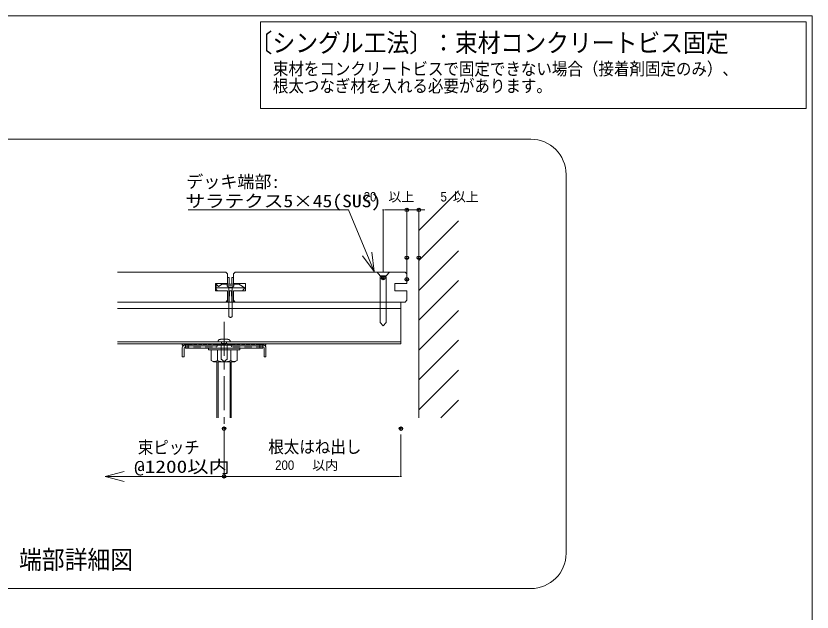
# Model space of a CAD drawing. Units: millimetres, scale not verified. Extents: x -12715 to 12220, y -3398 to 4210.
# Drawn here: x -347 to 319, y 3097 to 3596 of the extents above; entities that cross this region are included whole.
import ezdxf
from ezdxf.enums import TextEntityAlignment as Align

# ---------------------------------------------------------------- set-up
doc = ezdxf.new("R2010")
doc.units = ezdxf.units.MM
doc.header["$LTSCALE"] = 5.7
doc.header["$PDMODE"] = 32
doc.header["$PDSIZE"] = 2.85
doc.linetypes.add('CHAIN1', pattern=[8, 5, -1, 1, -1])
doc.linetypes.add('DASHED1', pattern=[1.8, 1.2, -0.6])
for name, color, linetype, lineweight in [('0-0_図枠', 7, 'Continuous', 9), ('0-1_デッキ', 7, 'Continuous', 9), ('0-2_文字', 4, 'Continuous', 9), ('0-3_寸法', 7, 'Continuous', 9), ('0-4_一般', 4, 'Continuous', 9), ('0-5_根太', 4, 'Continuous', 9), ('0-6_ビス', 2, 'Continuous', 9), ('0-7_0', 7, 'Continuous', 9), ('0-A_WQCS', 4, 'Continuous', 9), ('0-B_束', 4, 'Continuous', 9)]:
    doc.layers.add(name, color=color, linetype=linetype, lineweight=lineweight)
doc.layers.add('0-8_DEFPOINTS', color=7, linetype='Continuous')
doc.styles.add('Osaka', font='')
doc.styles.add('ＭＳ ゴシック', font='')
doc.styles.get('Osaka').set_extended_font_data('Osaka')
doc.styles.get('ＭＳ ゴシック').set_extended_font_data('MS Gothic')

# ---------------------------------------------------------------- blocks, each defined once
blk = doc.blocks.new('グループ-16-1')
at = {"layer": '0-6_ビス', "color": 4}
for p, q in [((-12375.4, 18332.3), (-12375.4, 18296.3)), ((-12203.1, 18296.3), (-12203.1, 18332.3))]:
    blk.add_line(p, q, dxfattribs=at)
for points in [[(-12389.2, 18332.3), (-12497.2, 18453.8), (-12081.2, 18453.8), (-12189.2, 18332.3)], [(-12389.2, 18296.3), (-12389.2, 16766.3), (-12289.2, 16653.8), (-12189.2, 16766.3), (-12189.2, 18296.3)]]:
    blk.add_lwpolyline(points, close=True, dxfattribs=at)
blk = doc.blocks.new('_DOT')
at = {"layer": '0-7_0'}
for p, q in [((-20, 0), (-40, 0)), ((-10, 0), (10, 0))]:
    blk.add_line(p, q, dxfattribs=at)
blk = doc.blocks.new('グループ-202-1')
at = {"layer": '0-4_一般'}
for p, q in [((-9772.6, 21171.4), (-11099.7, 19844.2)), ((-9772.6, 20171.4), (-11099.7, 18844.2)), ((-9772.6, 19171.4), (-11099.7, 17844.2)), ((-9772.6, 18171.4), (-11099.7, 16844.2)), ((-9772.6, 17171.4), (-11099.7, 15844.2)), ((-9772.6, 16171.4), (-11099.7, 14844.2)), ((-9772.6, 15171.4), (-11099.7, 13844.2)), ((-9772.6, 14171.4), (-10367.9, 13576))]:
    blk.add_line(p, q, dxfattribs=at)
blk = doc.blocks.new('グループ-129-1')
at = {"layer": '0-6_ビス'}
for p, q in [((-84.8, 237.4), (-84.8, 181.4)), ((84.8, 181.4), (84.8, 237.4))]:
    blk.add_line(p, q, dxfattribs=at)
for points in [[(-200, 237.4), (-200, 238.3), (-200, 239.3), (-200, 240.3), (-200, 241.2), (-200, 242.2), (-200, 243.1), (-200, 244.1), (-200, 245.1), (-200, 246), (-200, 247), (-200, 248), (-200, 248.9), (-200, 249.9), (-200, 250.9), (-200, 251.8), (-200, 252.8), (-200, 253.7), (-200, 254.7), (-200, 255.7), (-200, 256.6), (-200, 257.6), (-199.9, 260.8), (-199.6, 264.9), (-199, 269.1), (-198.1, 273.2), (-196.9, 277.4), (-195.5, 281.5), (-193.7, 285.6), (-191.6, 289.5), (-189.2, 293.4), (-186.6, 297.1), (-183.7, 300.5), (-180.5, 303.8), (-177.2, 306.9), (-173.6, 309.6), (-169.9, 312.1), (-166.1, 314.3), (-162.1, 316.3), (-158.1, 317.9)], [(-158.1, 317.9), (-154.1, 319.2), (-150.1, 320.3), (-146.1, 321), (-143.1, 321.5), (-141, 321.7), (-138.9, 322), (-136.9, 322.3), (-134.8, 322.5), (-132.7, 322.8), (-130.6, 323), (-128.6, 323.3), (-126.5, 323.6), (-124.4, 323.8), (-122.3, 324.1), (-120.2, 324.4), (-118.2, 324.6), (-116.1, 324.9), (-114, 325.2), (-111.9, 325.4), (-109.9, 325.7), (-107.8, 326), (-105.7, 326.2), (-103.6, 326.5), (-101.6, 326.8), (-97.6, 327.3), (-88.2, 328.4), (-78.8, 329.4), (-69.4, 330.3), (-60, 331.1), (-50.6, 331.7), (-41.2, 332.3), (-31.8, 332.7), (-22.4, 333), (-12.9, 333.3), (-3.5, 333.4), (5.9, 333.3), (15.3, 333.2), (24.7, 333), (34.1, 332.6)], [(34.1, 332.6), (43.5, 332.2), (52.9, 331.6), (62.4, 330.9), (71.8, 330.1), (81.2, 329.2), (90.6, 328.1), (100, 327), (102.1, 326.7), (104.2, 326.4), (106.2, 326.2), (108.3, 325.9), (110.4, 325.6), (112.5, 325.4), (114.5, 325.1), (116.6, 324.8), (118.7, 324.6), (120.8, 324.3), (122.8, 324), (124.9, 323.8), (127, 323.5), (129.1, 323.2), (131.1, 323), (133.2, 322.7), (135.3, 322.4), (137.4, 322.2), (139.5, 321.9), (141.5, 321.7), (143.6, 321.4), (147.1, 320.9), (151.1, 320), (155.1, 318.9), (159.1, 317.5), (163.1, 315.8), (167, 313.8), (170.8, 311.5), (174.5, 309), (178, 306.1), (181.3, 303), (184.4, 299.7)], [(184.4, 299.7), (187.3, 296.2), (189.8, 292.4), (192.1, 288.6), (194.2, 284.6), (195.9, 280.5), (197.3, 276.3), (198.4, 272.2), (199.2, 268), (199.7, 263.9), (200, 259.8), (200, 257.4), (200, 256.4), (200, 255.4), (200, 254.5), (200, 253.5), (200, 252.5), (200, 251.6), (200, 250.6), (200, 249.6), (200, 248.7), (200, 247.7), (200, 246.8), (200, 245.8), (200, 244.8), (200, 243.9), (200, 242.9), (200, 241.9), (200, 241), (200, 240), (200, 239.1), (200, 238.1), (195.3, 237.4), (176.5, 237.4), (157.6, 237.4), (138.8, 237.4), (120, 237.4), (101.2, 237.4), (82.4, 237.4), (63.5, 237.4)], [(63.5, 237.4), (44.7, 237.4), (25.9, 237.4), (7.1, 237.4), (-11.8, 237.4), (-30.6, 237.4), (-49.4, 237.4), (-68.2, 237.4), (-87.1, 237.4), (-105.9, 237.4), (-124.7, 237.4), (-143.5, 237.4), (-162.4, 237.4), (-181.2, 237.4), (-200, 237.4), (-200, 237.4)]]:
    blk.add_lwpolyline(points, dxfattribs=at)
blk.add_lwpolyline([(-100, 181.4), (-100, -336.4), (0, -418.6), (100, -336.4), (100, 181.4)], close=True, dxfattribs=at)
blk = doc.blocks.new('ナベテクス4x16')
at = {"layer": '0-6_ビス'}
blk.add_blockref('グループ-129-1', (0, 0), dxfattribs=at)
blk = doc.blocks.new('グループ-325-1')
at = {"layer": '0-A_WQCS'}
for p, q in [((-96.4, 658.2), (-99.7, 469.1)), ((-40, 670), (-84.4, 670)), ((-40, 670), (-40, 658.4)), ((-40, 658.4), (-40, 469.3)), ((40, 658.4), (40, 670)), ((84.4, 670), (40, 670)), ((40, 469.3), (40, 658.4)), ((99.7, 469.1), (96.4, 658.2)), ((480, 330), (-480, 330)), ((-280, 450), (280, 450)), ((400, 230), (480, 330)), ((-100, 211.1), (-100, -138)), ((-33.7, 210.7), (-39.8, -138.4)), ((39.8, -138.4), (33.7, 210.7)), ((100, -138), (100, 211.1)), ((-88, -150), (-40, -150)), ((-39.8, -138.4), (-40, -150)), ((40, -150), (39.8, -138.4)), ((40, -150), (88, -150))]:
    blk.add_line(p, q, dxfattribs=at)
blk.add_lwpolyline([(-480, 450), (-400, 370), (-280, 450), (-99.7, 470), (-96.4, 658.2), (-84.4, 670), (-40, 670), (-40, 450), (40, 450), (40, 670), (84.4, 670), (96.4, 658.2), (99.7, 470), (280, 450), (480, 330), (397.8, 230), (100, 230), (100, -138), (88, -150), (40, -150), (33.4, 230), (-33.4, 230), (-40, -150), (-88, -150), (-100, -138), (-100, 230), (-440, 230), (-480, 270)], close=True, dxfattribs=at)
for centre, start, end in [((-84.4, 658), 90, 179), ((84.4, 658), 1, 90), ((-88, -138), 180, 270), ((88, -138), 270, 0)]:
    blk.add_arc(centre, 12, start, end, dxfattribs=at)
blk = doc.blocks.new('グループ-326-1')
at = {"layer": '0-A_WQCS'}
for p, q in [((110, 390), (-110, 390)), ((-110, 390), (-79.9, 359.8)), ((56.4, 336.4), (-56.4, 336.4)), ((-56.4, 303.3), (-56.4, -634)), ((56.4, 303.3), (56.4, -634)), ((110, 390), (79.8, 359.8)), ((110, 450), (110, 390)), ((-56.4, -634), (-7.3, -668.4)), ((-7.3, -668.4), (0, -670))]:
    blk.add_line(p, q, dxfattribs=at)
for points in [[(110, 450), (-110, 450), (-110, 390)], [(0, -670), (7.2, -668.4), (56.4, -634)]]:
    blk.add_lwpolyline(points, dxfattribs=at)
for centre, start, end in [((-136.4, 303.3), 0, 45), ((136.4, 303.3), 135, 180)]:
    blk.add_arc(centre, 80, start, end, dxfattribs=at)
blk = doc.blocks.new('グループ-327-1')
at = {"layer": '0-A_WQCS'}
for name in ['グループ-325-1', 'グループ-326-1']:
    blk.add_blockref(name, (0, 0), dxfattribs=at)
blk = doc.blocks.new('WQCS2016断')
at = {"layer": '0-A_WQCS'}
blk.add_blockref('グループ-327-1', (0, 0), dxfattribs=at)
blk = doc.blocks.new('グループ-362-1')
at = {"layer": '0-B_束'}
for p, q in [((-17852.7, 15449.9), (-17852.7, 13576)), ((-17812.7, 15449.9), (-17812.7, 13576)), ((-17412.7, 15449.9), (-17412.7, 13576)), ((-17372.7, 15449.9), (-17372.7, 13576))]:
    blk.add_line(p, q, dxfattribs=at)
blk = doc.blocks.new('グループ-363-1')
at = {"layer": '0-B_束'}
for p, q in [((-18132.7, 15849.9), (-18132.7, 15903.9)), ((-17092.7, 15849.9), (-18132.7, 15849.9)), ((-18051.5, 15849.9), (-18051.5, 15495.3)), ((-17173.9, 15849.9), (-18051.5, 15849.9)), ((-17832.1, 15849.9), (-17832.1, 15495.3)), ((-17393.3, 15849.9), (-17393.3, 15495.3)), ((-17173.9, 15849.9), (-17173.9, 15495.3)), ((-17092.7, 15903.9), (-17092.7, 15849.9)), ((-18051.5, 15495.3), (-17972.7, 15449.9)), ((-17252.7, 15449.9), (-17972.7, 15449.9)), ((-17173.9, 15495.3), (-17252.7, 15449.9))]:
    blk.add_line(p, q, dxfattribs=at)
for centre, radius, start, end in [((-17941.8, 15685.3), 219.4, 240.00001, 299.99999), ((-17612.7, 16001.7), 551.8, 246.57346, 293.42654), ((-17283.6, 15685.3), 219.4, 240.00001, 299.99999)]:
    blk.add_arc(centre, radius, start, end, dxfattribs=at)
blk = doc.blocks.new('グループ-364-1')
at = {"layer": '0-B_束'}
for p, q in [((-19012.7, 16041.9), (-19012.7, 16013.9)), ((-18998.7, 16041.9), (-19012.7, 16041.9)), ((-19012.7, 16013.9), (-16212.7, 16013.9)), ((-18986.7, 16053.9), (-18958.7, 16053.9)), ((-18946.7, 16041.9), (-18838.7, 16041.9)), ((-18902.8, 16013.9), (-18902.8, 15903.9)), ((-18826.7, 16053.9), (-18798.7, 16053.9)), ((-18812.7, 15903.9), (-18812.7, 16053.9)), ((-18786.7, 16041.9), (-18678.7, 16041.9)), ((-18666.7, 16053.9), (-18638.7, 16053.9)), ((-18626.7, 16041.9), (-18518.7, 16041.9)), ((-18506.7, 16053.9), (-18478.7, 16053.9)), ((-18466.7, 16041.9), (-18358.7, 16041.9)), ((-18346.7, 16053.9), (-18318.7, 16053.9)), ((-18306.7, 16041.9), (-18198.7, 16041.9)), ((-18186.7, 16053.9), (-18158.7, 16053.9)), ((-18146.7, 16041.9), (-18038.7, 16041.9)), ((-18026.7, 16053.9), (-17998.7, 16053.9)), ((-17986.7, 16041.9), (-17878.7, 16041.9)), ((-17866.7, 16053.9), (-17838.7, 16053.9)), ((-17826.7, 16041.9), (-17718.7, 16041.9)), ((-17706.7, 16053.9), (-17678.7, 16053.9)), ((-17666.7, 16041.9), (-17612.7, 16041.9)), ((-17558.7, 16041.9), (-17612.7, 16041.9)), ((-17518.7, 16053.9), (-17546.7, 16053.9)), ((-17398.7, 16041.9), (-17506.7, 16041.9)), ((-17358.7, 16053.9), (-17386.7, 16053.9)), ((-17238.7, 16041.9), (-17346.7, 16041.9)), ((-17198.7, 16053.9), (-17226.7, 16053.9)), ((-17078.7, 16041.9), (-17186.7, 16041.9)), ((-17038.7, 16053.9), (-17066.7, 16053.9)), ((-16918.7, 16041.9), (-17026.7, 16041.9)), ((-16878.7, 16053.9), (-16906.7, 16053.9)), ((-16758.7, 16041.9), (-16866.7, 16041.9)), ((-16718.7, 16053.9), (-16746.7, 16053.9)), ((-16598.7, 16041.9), (-16706.7, 16041.9)), ((-16558.7, 16053.9), (-16586.7, 16053.9)), ((-16438.7, 16041.9), (-16546.7, 16041.9)), ((-16398.7, 16053.9), (-16426.7, 16053.9)), ((-16412.7, 15903.9), (-16412.7, 16053.9)), ((-16278.7, 16041.9), (-16386.7, 16041.9)), ((-16322.7, 16013.9), (-16322.7, 15903.9)), ((-16238.7, 16053.9), (-16266.7, 16053.9)), ((-16226.7, 16041.9), (-16212.7, 16041.9)), ((-16224.7, 16041.9), (-16212.7, 16041.9)), ((-16212.7, 16013.9), (-16212.7, 16041.9)), ((-18902.8, 15903.9), (-16322.7, 15903.9))]:
    blk.add_line(p, q, dxfattribs=at)
for centre, start, end in [((-18998.7, 16047.9), 270, 0), ((-18986.7, 16047.9), 90, 180), ((-18958.7, 16047.9), 0, 90), ((-18946.7, 16047.9), 180, 270), ((-18838.7, 16047.9), 270, 0), ((-18826.7, 16047.9), 90, 180), ((-18798.7, 16047.9), 0, 90), ((-18786.7, 16047.9), 180, 270), ((-18678.7, 16047.9), 270, 0), ((-18666.7, 16047.9), 90, 180), ((-18638.7, 16047.9), 0, 90), ((-18626.7, 16047.9), 180, 270), ((-18518.7, 16047.9), 270, 0), ((-18506.7, 16047.9), 90, 180), ((-18478.7, 16047.9), 0, 90), ((-18466.7, 16047.9), 180, 270), ((-18358.7, 16047.9), 270, 0), ((-18346.7, 16047.9), 90, 180), ((-18318.7, 16047.9), 0, 90), ((-18306.7, 16047.9), 180, 270), ((-18198.7, 16047.9), 270, 0), ((-18186.7, 16047.9), 90, 180), ((-18158.7, 16047.9), 0, 90), ((-18146.7, 16047.9), 180, 270), ((-18038.7, 16047.9), 270, 0), ((-18026.7, 16047.9), 90, 180), ((-17998.7, 16047.9), 0, 90), ((-17986.7, 16047.9), 180, 270), ((-17878.7, 16047.9), 270, 0), ((-17866.7, 16047.9), 90, 180), ((-17838.7, 16047.9), 0, 90), ((-17826.7, 16047.9), 180, 270), ((-17718.7, 16047.9), 270, 0), ((-17706.7, 16047.9), 90, 180), ((-17678.7, 16047.9), 0, 90), ((-17666.7, 16047.9), 180, 270), ((-17558.7, 16047.9), 270, 0), ((-17546.7, 16047.9), 90, 180), ((-17518.7, 16047.9), 0, 90), ((-17506.7, 16047.9), 180, 270), ((-17398.7, 16047.9), 270, 0), ((-17386.7, 16047.9), 90, 180), ((-17358.7, 16047.9), 0, 90), ((-17346.7, 16047.9), 180, 270), ((-17238.7, 16047.9), 270, 0), ((-17226.7, 16047.9), 90, 180), ((-17198.7, 16047.9), 0, 90), ((-17186.7, 16047.9), 180, 270), ((-17078.7, 16047.9), 270, 0), ((-17066.7, 16047.9), 90, 180), ((-17038.7, 16047.9), 0, 90), ((-17026.7, 16047.9), 180, 270), ((-16918.7, 16047.9), 270, 0), ((-16906.7, 16047.9), 90, 180), ((-16878.7, 16047.9), 0, 90), ((-16866.7, 16047.9), 180, 270), ((-16758.7, 16047.9), 270, 0), ((-16746.7, 16047.9), 90, 180), ((-16718.7, 16047.9), 0, 90), ((-16706.7, 16047.9), 180, 270), ((-16598.7, 16047.9), 270, 0), ((-16586.7, 16047.9), 90, 180), ((-16558.7, 16047.9), 0, 90), ((-16546.7, 16047.9), 180, 270), ((-16438.7, 16047.9), 270, 0), ((-16426.7, 16047.9), 90, 180), ((-16398.7, 16047.9), 0, 90), ((-16386.7, 16047.9), 180, 270), ((-16278.7, 16047.9), 270, 0), ((-16266.7, 16047.9), 90, 180), ((-16238.7, 16047.9), 0, 90), ((-16226.7, 16047.9), 180, 270)]:
    blk.add_arc(centre, 6, start, end, dxfattribs=at)
blk = doc.blocks.new('グループ-365-1')
at = {"layer": '0-B_束', "color": 2, "linetype": 'DASHED1'}
for p, q in [((-17882.7, 16013.9), (-18916.7, 16013.9)), ((-17876.7, 16053.9), (-17876.7, 16019.9)), ((-17846.7, 15989.9), (-17846.7, 16053.9)), ((-18902.8, 15949.9), (-17886.7, 15949.9))]:
    blk.add_line(p, q, dxfattribs=at)
at = {"layer": '0-B_束'}
for p, q in [((-19012.7, 15917.9), (-19012.7, 15613.9)), ((-18948.7, 15613.9), (-18948.7, 15917.9)), ((-19012.7, 15613.9), (-18948.7, 15613.9))]:
    blk.add_line(p, q, dxfattribs=at)
for radius in [96, 32]:
    blk.add_arc((-18916.7, 15917.9), radius, 90, 180, dxfattribs=at)
at = {"layer": '0-B_束', "color": 2, "linetype": 'DASHED1'}
for centre, radius in [((-17886.7, 15989.9), 40), ((-17882.7, 16019.9), 6)]:
    blk.add_arc(centre, radius, 270, 0, dxfattribs=at)
blk = doc.blocks.new('グループ-366-1')
at = {"layer": '0-B_束', "color": 2, "linetype": 'DASHED1'}
for p, q in [((-17378.7, 15989.9), (-17378.7, 16053.9)), ((-17348.7, 16053.9), (-17348.7, 16019.9)), ((-17342.7, 16013.9), (-16308.7, 16013.9)), ((-16322.7, 15949.9), (-17338.7, 15949.9))]:
    blk.add_line(p, q, dxfattribs=at)
at = {"layer": '0-B_束'}
for p, q in [((-16276.7, 15613.9), (-16276.7, 15917.9)), ((-16212.7, 15917.9), (-16212.7, 15613.9)), ((-16212.7, 15613.9), (-16276.7, 15613.9))]:
    blk.add_line(p, q, dxfattribs=at)
at = {"layer": '0-B_束', "color": 2, "linetype": 'DASHED1'}
for centre, radius in [((-17338.7, 15989.9), 40), ((-17342.7, 16019.9), 6)]:
    blk.add_arc(centre, radius, 180, 270, dxfattribs=at)
at = {"layer": '0-B_束'}
for radius in [96, 32]:
    blk.add_arc((-16308.7, 15917.9), radius, 360, 90, dxfattribs=at)
blk = doc.blocks.new('グループ-367-1')
at = {"layer": '0-B_束'}
blk.add_line((-18916.7, 15949.9), (-18902.8, 15949.9), dxfattribs=at)
for name in ['グループ-364-1', 'グループ-365-1', 'グループ-366-1', 'グループ-363-1', 'グループ-362-1']:
    blk.add_blockref(name, (0, 0), dxfattribs=at)
blk = doc.blocks.new('グループ-368-1')
at = {"layer": '0-B_束'}
blk.add_blockref('グループ-367-1', (0, 0), dxfattribs=at)

msp = doc.modelspace()

# ---------------------------------------------------------------- linework, layer by layer
at = {"layer": '0-0_図枠', "color": 5}
msp.add_lwpolyline([(-1681.016, 3595.811), (318.984, 3595.811), (318.984, 2295.811), (-1681.016, 2295.811)], close=True, dxfattribs=at)
at = {"layer": '0-1_デッキ'}
msp.add_lwpolyline([(-261.794, 3381.346), (-171.408, 3381.346), (-169.908, 3379.846), (-169.908, 3371.846), (-179.908, 3371.846), (-179.908, 3365.846), (-169.908, 3365.846), (-169.908, 3357.846), (-171.408, 3356.346), (-261.794, 3356.346)], dxfattribs=at)
msp.add_lwpolyline([(-29.908, 3371.846), (-19.908, 3371.846), (-19.908, 3379.846), (-21.408, 3381.346), (-163.408, 3381.346), (-164.908, 3379.846), (-164.908, 3371.846), (-154.908, 3371.846), (-154.908, 3365.846), (-164.908, 3365.846), (-164.908, 3357.846), (-163.408, 3356.346), (-21.408, 3356.346), (-19.908, 3357.846), (-19.908, 3365.846), (-29.908, 3365.846)], close=True, dxfattribs=at)
at = {"layer": '0-2_文字'}
for q in [(-202.679, 3433.409), (-47.244, 3381.844)]:
    msp.add_line((-68.661, 3433.409), q, dxfattribs=at)
msp.add_lwpolyline([(-49.247, 3398.157), (-47.244, 3381.844), (-57.135, 3394.97)], dxfattribs=at)
at = {"layer": '0-3_寸法'}
for p, q in [((-39.645, 3381.346), (-39.645, 3433.409)), ((-37.141, 3433.409), (-22.411, 3433.409)), ((-22.411, 3433.409), (-24.915, 3433.409)), ((-19.908, 3380.31), (-19.908, 3433.409)), ((-19.908, 3398.409), (-19.908, 3433.409)), ((-19.908, 3433.409), (-9.908, 3433.409)), ((-9.908, 3398.409), (-9.908, 3433.409)), ((-7.404, 3433.409), (-4.9, 3433.409)), ((-172.732, 3245.379), (-172.732, 3210.379)), ((-24.908, 3245.379), (-24.908, 3210.379)), ((-27.411, 3210.379), (-170.228, 3210.379))]:
    msp.add_line(p, q, dxfattribs=at)
at = {"layer": '0-3_寸法', "color": 4}
msp.add_line((-172.732, 3210.379), (-272.29, 3210.379), dxfattribs=at)
at = {"layer": '0-3_寸法'}
msp.add_lwpolyline([(-142.191, 3590.811), (313.984, 3590.811), (313.984, 3518.258), (-142.191, 3518.258)], close=True, dxfattribs=at)
at = {"layer": '0-3_寸法', "color": 4}
msp.add_lwpolyline([(-256.415, 3206.126), (-272.29, 3210.379), (-256.415, 3214.633)], dxfattribs=at)
at = {"layer": '0-4_一般', "color": 7}
for p, q in [((-683.259, 3492.6), (83.791, 3492.6)), ((113.266, 3463.125), (113.266, 3145.991)), ((83.791, 3116.516), (-683.259, 3116.516))]:
    msp.add_line(p, q, dxfattribs=at)
at = {"layer": '0-4_一般', "color": 3}
msp.add_line((-9.908, 3259.401), (-9.908, 3434.6), dxfattribs=at)
at = {"layer": '0-4_一般', "linetype": 'CHAIN1'}
msp.add_line((-172.732, 3339.811), (-172.732, 3242.442), dxfattribs=at)
at = {"layer": '0-4_一般', "color": 7}
for centre, start, end in [((83.791, 3463.125), 0, 90), ((83.791, 3145.991), 270, 0)]:
    msp.add_arc(centre, 29.475, start, end, dxfattribs=at)
at = {"layer": '0-5_根太'}
for p, q in [((-261.794, 3356.346), (-24.908, 3356.346)), ((-24.908, 3356.346), (-24.908, 3321.346)), ((-261.794, 3350.846), (-24.908, 3350.846)), ((-24.908, 3322.946), (-261.794, 3322.946)), ((-261.794, 3321.346), (-24.908, 3321.346))]:
    msp.add_line(p, q, dxfattribs=at)
at = {"layer": '0-8_DEFPOINTS'}
for p in [(-19.908, 3433.409), (-9.908, 3433.409), (-19.908, 3393.409), (-9.908, 3393.409), (-39.645, 3376.346), (-19.908, 3375.31), (-172.732, 3250.379), (-24.908, 3250.379), (-172.732, 3210.379)]:
    msp.add_point(p, dxfattribs=at)

# ---------------------------------------------------------------- block references
at = {"layer": '0-3_寸法', "xscale": 0.06259308, "yscale": 0.06259308, "rotation": 180}
for p in [(-39.645, 3433.409), (-9.908, 3433.409), (-172.732, 3210.379)]:
    msp.add_blockref('_DOT', p, dxfattribs=at)
at = {"layer": '0-3_寸法', "xscale": 0.06259308, "yscale": 0.06259308}
for p in [(-19.908, 3433.409), (-19.908, 3433.409), (-24.908, 3210.379)]:
    msp.add_blockref('_DOT', p, dxfattribs=at)
at = {"layer": '0-4_一般', "xscale": 0.025, "yscale": 0.025}
msp.add_blockref('グループ-202-1', (267.586, 2920), dxfattribs=at)
at = {"layer": '0-6_ビス', "xscale": 0.025, "yscale": 0.025}
for name, p in [('グループ-16-1', (267.586, 2920)), ('ナベテクス4x16', (-172.732, 3317.012))]:
    msp.add_blockref(name, p, dxfattribs=at)
at = {"layer": '0-A_WQCS', "xscale": 0.025, "yscale": 0.025}
msp.add_blockref('WQCS2016断', (-167.408, 3360.096), dxfattribs=at)
at = {"layer": '0-B_束', "xscale": 0.025, "yscale": 0.025}
msp.add_blockref('グループ-368-1', (267.586, 2920), dxfattribs=at)

# ---------------------------------------------------------------- texts
at = {"layer": '0-2_文字', "style": 'ＭＳ ゴシック'}
for s, height, width, p in [('〔シングル工法〕：束材コンクリートビス固定', 15.54, 0.9, (-151.415, 3560.881)), ('束材をコンクリートビスで固定できない場合（接着剤固定のみ）、', 10.56, 0.9, (-131.944, 3543.085)), ('根太つなぎ材を入れる必要があります。', 10.56, 0.9, (-131.944, 3528.753)), ('サラテクス5×45(SUS)', 10.45, 1.15, (-205.093, 3432.51)), ('端部詳細図', 15.54, 0.9, (-344.268, 3128.269))]:
    msp.add_text(s, height=height, dxfattribs=dict(at, width=width)).set_placement(p, align=Align.BOTTOM_LEFT)
msp.add_text('デッキ端部:', height=10.45, dxfattribs=at).set_placement((-204.452, 3448.703), align=Align.BOTTOM_LEFT)
at = {"layer": '0-3_寸法', "style": 'Osaka'}
for s, p in [('以上', (-35.326, 3438.121)), ('以上', (18.588, 3438.121)), ('以内', (-99.014, 3213.465))]:
    msp.add_text(s, height=7.918, dxfattribs=at).set_placement(p, align=Align.BOTTOM_LEFT)
at = {"layer": '0-3_寸法', "style": 'Osaka', "width": 0.9}
for s, p in [('20', (-56.01, 3438.121)), ('5', (8.246, 3438.121)), ('200', (-130.039, 3213.465))]:
    msp.add_text(s, height=7.918, dxfattribs=at).set_placement(p, align=Align.BOTTOM_LEFT)
at = {"layer": '0-3_寸法', "color": 4, "style": 'ＭＳ ゴシック'}
for s, height, width, p in [('束ピッチ', 10.56, 0.9, (-244.906, 3226.218)), ('根太はね出し', 10.56, 0.9, (-135.743, 3226.71)), ('@1200以内', 10.45, 1.25, (-248.017, 3210.218))]:
    msp.add_text(s, height=height, dxfattribs=dict(at, width=width)).set_placement(p, align=Align.BOTTOM_LEFT)

doc.saveas('drawing.dxf')
